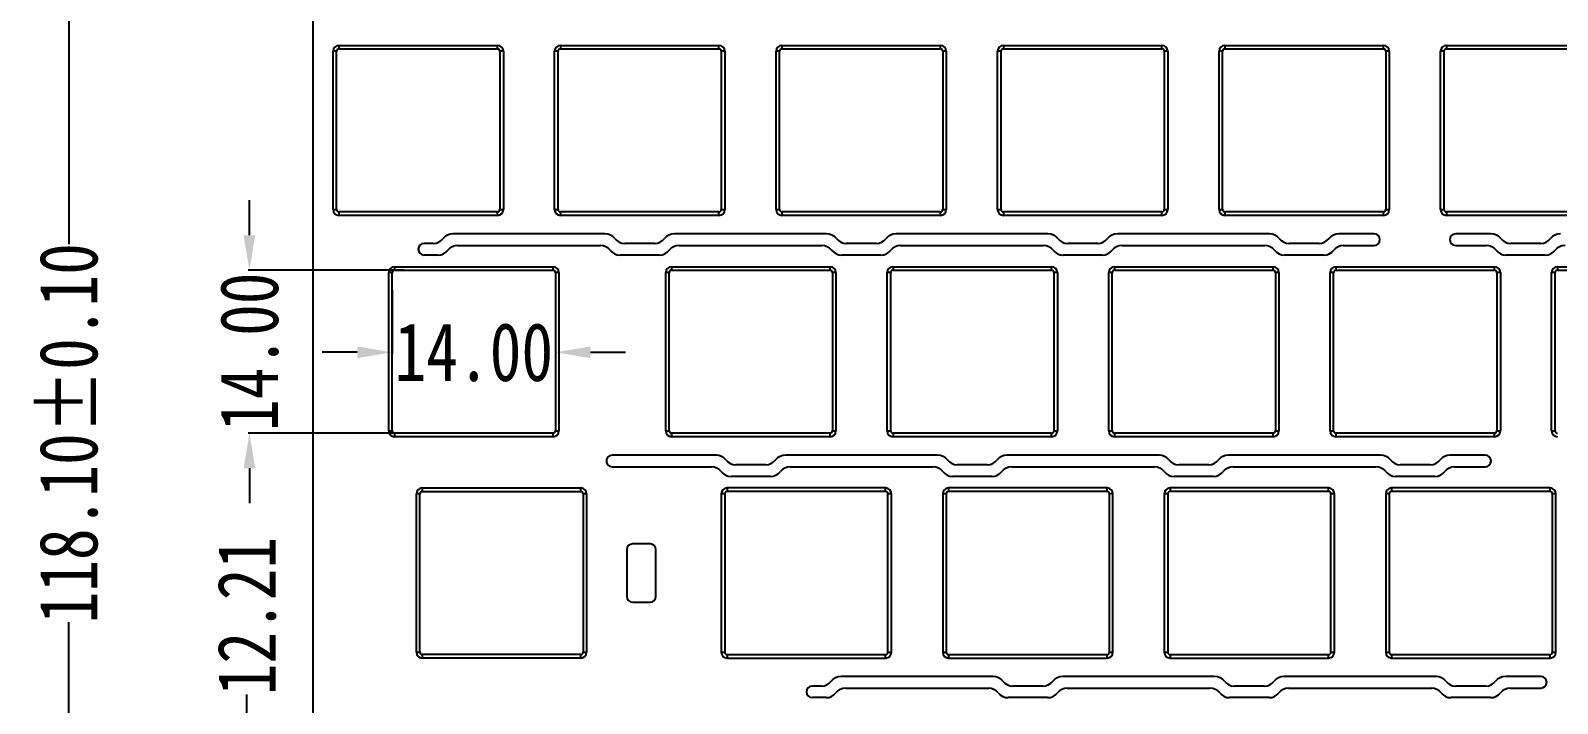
# Model space of a CAD drawing. Header units: inches. Extents: x -637 to 787, y 158 to 578.
# Drawn here: x -512.5 to -381.5, y 375.1 to 432.8 of the extents above; entities that cross this region are included whole.
import ezdxf

# ---------------------------------------------------------------- set-up
doc = ezdxf.new("R2010")
doc.units = ezdxf.units.IN
doc.header["$LTSCALE"] = 5
doc.header["$MEASUREMENT"] = 0
doc.header["$PDMODE"] = 3
doc.header["$PDSIZE"] = 0.3125
doc.linetypes.add('HIDDEN', pattern=[0.2, 0.1, -0.1])
doc.layers.get('0').update_dxf_attribs({"linetype": 'CONTINUOUS'})
doc.layers.get('Defpoints').update_dxf_attribs({"linetype": 'CONTINUOUS'})
doc.layers.add('DEFAULT_2', color=8, linetype='HIDDEN')
doc.styles.get("Standard").update_dxf_attribs({"font": 'txt', "width": 0.8})
doc.dimstyles.get("Standard").update_dxf_attribs({"dimtxt": 5, "dimasz": 3, "dimexe": 0.125, "dimexo": 0.0625, "dimgap": 0.09, "dimtad": 0, "dimzin": 4, "dimdsep": 46, "dimtxsty": 'Standard', "dimcen": 0.09, "dimclrd": 4, "dimclre": 4, "dimclrt": 6, "dimadec": 0, "dimazin": 0, "dimtp": 0.01, "dimtm": 0.01, "dimtfac": 1, "dimtofl": 0, "dimtmove": 0, "dimatfit": 3, "dimfxl": 0, "dimtolj": 1, "dimtzin": 4, "dimarcsym": 0})

# ---------------------------------------------------------------- blocks, each defined once
blk = doc.blocks.new('*D13')
at = {"color": 4, "lineweight": -2, "transparency": 16777216}
for p, q in [((-493.95, 372.81), (-493.95, 375.81)), ((-482.55, 372.81), (-494.07, 372.81)), ((-493.95, 363.6), (-493.95, 369.81)), ((-482.55, 360.6), (-494.07, 360.6))]:
    blk.add_line(p, q, dxfattribs=at)
at = {"color": 4, "transparency": 16777216}
for points in [[(-494.45, 369.81), (-493.45, 369.81), (-493.95, 372.81)], [(-494.45, 363.6), (-493.45, 363.6), (-493.95, 360.6)]]:
    blk.add_solid(points, dxfattribs=at)
at = {"layer": 'Defpoints', "color": 0, "transparency": 16777216}
for p in [(-493.95, 372.81), (-482.48, 372.81), (-482.48, 360.6)]:
    blk.add_point(p, dxfattribs=at)
at = {"color": 6, "transparency": 16777216, "insert": (-493.95, 382.56), "char_height": 5, "attachment_point": 5, "rotation": 90}
blk.add_mtext('\\A1;12.21', dxfattribs=at)
blk = doc.blocks.new('*D16')
at = {"color": 4, "lineweight": -2, "transparency": 16777216}
for p, q in [((-486.67, 457.3), (-509.36, 457.3)), ((-509.24, 454.3), (-509.24, 414.49)), ((-509.24, 342.2), (-509.24, 382.02)), ((-486.67, 339.2), (-509.36, 339.2))]:
    blk.add_line(p, q, dxfattribs=at)
at = {"color": 4, "transparency": 16777216}
for points in [[(-509.74, 454.3), (-508.74, 454.3), (-509.24, 457.3)], [(-509.74, 342.2), (-508.74, 342.2), (-509.24, 339.2)]]:
    blk.add_solid(points, dxfattribs=at)
at = {"layer": 'Defpoints', "color": 0, "transparency": 16777216}
for p in [(-509.24, 457.3), (-486.61, 457.3), (-486.61, 339.2)]:
    blk.add_point(p, dxfattribs=at)
at = {"color": 6, "transparency": 16777216, "insert": (-509.24, 398.25), "char_height": 5, "attachment_point": 5, "rotation": 90}
blk.add_mtext('\\A1;118.10%%P0{\\fSimSun|b0|i0|c134|p2;.10}', dxfattribs=at)
blk = doc.blocks.new('*D29')
at = {"color": 4, "lineweight": -2, "transparency": 16777216}
for p, q in [((-481.49, 410.54), (-481.49, 405.08)), ((-467.49, 410.54), (-467.49, 405.08)), ((-484.49, 405.2), (-487.49, 405.2)), ((-464.49, 405.2), (-461.49, 405.2))]:
    blk.add_line(p, q, dxfattribs=at)
at = {"color": 4, "transparency": 16777216}
for points in [[(-484.49, 404.7), (-484.49, 405.7), (-481.49, 405.2)], [(-464.49, 405.7), (-464.49, 404.7), (-467.49, 405.2)]]:
    blk.add_solid(points, dxfattribs=at)
at = {"layer": 'Defpoints', "color": 0, "transparency": 16777216}
for p in [(-481.49, 410.6), (-467.49, 410.6), (-467.49, 405.2)]:
    blk.add_point(p, dxfattribs=at)
at = {"color": 6, "transparency": 16777216, "insert": (-474.49, 405.2), "char_height": 5, "attachment_point": 5}
blk.add_mtext('\\A1;14.00', dxfattribs=at)
blk = doc.blocks.new('*D30')
at = {"color": 4, "lineweight": -2, "transparency": 16777216}
for p, q in [((-493.74, 415.25), (-493.74, 418.25)), ((-480.46, 412.25), (-493.86, 412.25)), ((-480.46, 398.25), (-493.86, 398.25)), ((-493.74, 395.25), (-493.74, 392.25))]:
    blk.add_line(p, q, dxfattribs=at)
at = {"color": 4, "transparency": 16777216}
for points in [[(-494.24, 415.25), (-493.24, 415.25), (-493.74, 412.25)], [(-493.24, 395.25), (-494.24, 395.25), (-493.74, 398.25)]]:
    blk.add_solid(points, dxfattribs=at)
at = {"layer": 'Defpoints', "color": 0, "transparency": 16777216}
for p in [(-493.74, 412.25), (-480.4, 412.25), (-480.4, 398.25)]:
    blk.add_point(p, dxfattribs=at)
at = {"color": 6, "transparency": 16777216, "insert": (-493.74, 405.25), "char_height": 5, "attachment_point": 5, "rotation": 90}
blk.add_mtext('\\A1;14.00', dxfattribs=at)

msp = doc.modelspace()

# ---------------------------------------------------------------- linework, layer by layer
at = {"color": 6, "linetype": 'Continuous'}
for p, q in [((-488.308, 455.602), (-488.308, 340.902)), ((-486.558, 417.452), (-486.558, 431.052)), ((-486.258, 431.052), (-486.558, 431.052)), ((-486.258, 417.452), (-486.258, 431.052)), ((-486.058, 431.552), (-486.058, 431.252)), ((-486.058, 431.552), (-472.458, 431.552)), ((-486.058, 431.252), (-472.458, 431.252)), ((-472.458, 431.252), (-472.458, 431.552)), ((-472.258, 431.052), (-472.258, 417.452)), ((-471.958, 431.052), (-472.258, 431.052)), ((-471.958, 431.052), (-471.958, 417.452)), ((-467.558, 417.452), (-467.558, 431.052)), ((-467.258, 431.052), (-467.558, 431.052)), ((-467.258, 417.452), (-467.258, 431.052)), ((-467.058, 431.552), (-467.058, 431.252)), ((-467.058, 431.552), (-453.458, 431.552)), ((-467.058, 431.252), (-453.458, 431.252)), ((-453.458, 431.252), (-453.458, 431.552)), ((-453.258, 431.052), (-453.258, 417.452)), ((-452.958, 431.052), (-453.258, 431.052)), ((-452.958, 431.052), (-452.958, 417.452)), ((-448.558, 417.452), (-448.558, 431.052)), ((-448.258, 431.052), (-448.558, 431.052)), ((-448.258, 417.452), (-448.258, 431.052)), ((-448.058, 431.552), (-448.058, 431.252)), ((-448.058, 431.552), (-434.458, 431.552)), ((-448.058, 431.252), (-434.458, 431.252)), ((-434.458, 431.252), (-434.458, 431.552)), ((-434.258, 431.052), (-434.258, 417.452)), ((-433.958, 431.052), (-434.258, 431.052)), ((-433.958, 431.052), (-433.958, 417.452)), ((-429.558, 417.452), (-429.558, 431.052)), ((-429.258, 431.052), (-429.558, 431.052)), ((-429.258, 417.452), (-429.258, 431.052)), ((-429.058, 431.552), (-429.058, 431.252)), ((-429.058, 431.552), (-415.458, 431.552)), ((-429.058, 431.252), (-415.458, 431.252)), ((-415.458, 431.252), (-415.458, 431.552)), ((-415.258, 431.052), (-415.258, 417.452)), ((-414.958, 431.052), (-415.258, 431.052)), ((-414.958, 431.052), (-414.958, 417.452)), ((-410.558, 417.452), (-410.558, 431.052)), ((-410.258, 431.052), (-410.558, 431.052)), ((-410.258, 417.452), (-410.258, 431.052)), ((-410.058, 431.552), (-410.058, 431.252)), ((-410.058, 431.552), (-396.458, 431.552)), ((-410.058, 431.252), (-396.458, 431.252)), ((-396.458, 431.252), (-396.458, 431.552)), ((-396.258, 431.052), (-396.258, 417.452)), ((-395.958, 431.052), (-396.258, 431.052)), ((-395.958, 431.052), (-395.958, 417.452)), ((-391.558, 417.452), (-391.558, 431.052)), ((-391.258, 431.052), (-391.558, 431.052)), ((-391.258, 417.452), (-391.258, 431.052)), ((-391.058, 431.552), (-391.058, 431.252)), ((-391.058, 431.552), (-377.458, 431.552)), ((-391.058, 431.252), (-377.458, 431.252)), ((-486.558, 417.452), (-486.258, 417.452)), ((-486.058, 417.252), (-486.058, 416.952)), ((-472.458, 417.252), (-486.058, 417.252)), ((-472.458, 416.952), (-486.058, 416.952)), ((-472.458, 416.952), (-472.458, 417.252)), ((-472.258, 417.452), (-471.958, 417.452)), ((-467.558, 417.452), (-467.258, 417.452)), ((-467.058, 417.252), (-467.058, 416.952)), ((-453.458, 417.252), (-467.058, 417.252)), ((-453.458, 416.952), (-467.058, 416.952)), ((-453.458, 416.952), (-453.458, 417.252)), ((-453.258, 417.452), (-452.958, 417.452)), ((-448.558, 417.452), (-448.258, 417.452)), ((-448.058, 417.252), (-448.058, 416.952)), ((-434.458, 417.252), (-448.058, 417.252)), ((-434.458, 416.952), (-448.058, 416.952)), ((-434.458, 416.952), (-434.458, 417.252)), ((-434.258, 417.452), (-433.958, 417.452)), ((-429.558, 417.452), (-429.258, 417.452)), ((-429.058, 417.252), (-429.058, 416.952)), ((-415.458, 417.252), (-429.058, 417.252)), ((-415.458, 416.952), (-429.058, 416.952)), ((-415.458, 416.952), (-415.458, 417.252)), ((-415.258, 417.452), (-414.958, 417.452)), ((-410.558, 417.452), (-410.258, 417.452)), ((-410.058, 417.252), (-410.058, 416.952)), ((-396.458, 417.252), (-410.058, 417.252)), ((-396.458, 416.952), (-410.058, 416.952)), ((-396.458, 416.952), (-396.458, 417.252)), ((-396.258, 417.452), (-395.958, 417.452)), ((-391.558, 417.452), (-391.258, 417.452)), ((-391.058, 417.252), (-391.058, 416.952)), ((-377.458, 417.252), (-391.058, 417.252)), ((-377.458, 416.952), (-391.058, 416.952)), ((-463.237, 415.372), (-476.28, 415.372)), ((-444.237, 415.372), (-457.28, 415.372)), ((-425.237, 415.372), (-438.28, 415.372)), ((-406.237, 415.372), (-419.28, 415.372)), ((-397.258, 415.372), (-400.28, 415.372)), ((-387.237, 415.372), (-390.258, 415.372)), ((-477.973, 414.552), (-478.758, 414.552)), ((-475.877, 414.372), (-463.638, 414.372)), ((-458.973, 414.552), (-461.545, 414.552)), ((-456.877, 414.372), (-444.638, 414.372)), ((-439.973, 414.552), (-442.545, 414.552)), ((-437.877, 414.372), (-425.638, 414.372)), ((-420.973, 414.552), (-423.545, 414.552)), ((-418.877, 414.372), (-406.638, 414.372)), ((-401.973, 414.552), (-404.545, 414.552)), ((-399.877, 414.372), (-397.258, 414.372)), ((-390.258, 414.372), (-387.638, 414.372)), ((-382.973, 414.552), (-385.545, 414.552)), ((-477.569, 413.552), (-478.758, 413.552)), ((-458.569, 413.552), (-461.946, 413.552)), ((-439.569, 413.552), (-442.946, 413.552)), ((-420.569, 413.552), (-423.946, 413.552)), ((-401.569, 413.552), (-404.946, 413.552)), ((-382.569, 413.552), (-385.946, 413.552)), ((-481.793, 398.452), (-481.793, 412.052)), ((-481.493, 412.052), (-481.793, 412.052)), ((-481.493, 398.452), (-481.493, 412.052)), ((-481.293, 412.552), (-481.293, 412.252)), ((-481.293, 412.552), (-467.693, 412.552)), ((-481.293, 412.252), (-467.693, 412.252)), ((-467.693, 412.252), (-467.693, 412.552)), ((-467.493, 412.052), (-467.493, 398.452)), ((-467.193, 412.052), (-467.493, 412.052)), ((-467.193, 412.052), (-467.193, 398.452)), ((-458.028, 398.452), (-458.028, 412.052)), ((-457.728, 412.052), (-458.028, 412.052)), ((-457.728, 398.452), (-457.728, 412.052)), ((-457.528, 412.552), (-457.528, 412.252)), ((-457.528, 412.552), (-443.928, 412.552)), ((-457.528, 412.252), (-443.928, 412.252)), ((-443.928, 412.252), (-443.928, 412.552)), ((-443.728, 412.052), (-443.728, 398.452)), ((-443.428, 412.052), (-443.728, 412.052)), ((-443.428, 412.052), (-443.428, 398.452)), ((-439.028, 398.452), (-439.028, 412.052)), ((-438.728, 412.052), (-439.028, 412.052)), ((-438.728, 398.452), (-438.728, 412.052)), ((-438.528, 412.552), (-438.528, 412.252)), ((-438.528, 412.552), (-424.928, 412.552)), ((-438.528, 412.252), (-424.928, 412.252)), ((-424.928, 412.252), (-424.928, 412.552)), ((-424.728, 412.052), (-424.728, 398.452)), ((-424.428, 412.052), (-424.728, 412.052)), ((-424.428, 412.052), (-424.428, 398.452)), ((-420.028, 398.452), (-420.028, 412.052)), ((-419.728, 412.052), (-420.028, 412.052)), ((-419.728, 398.452), (-419.728, 412.052)), ((-419.528, 412.552), (-419.528, 412.252)), ((-419.528, 412.552), (-405.928, 412.552)), ((-419.528, 412.252), (-405.928, 412.252)), ((-405.928, 412.252), (-405.928, 412.552)), ((-405.728, 412.052), (-405.728, 398.452)), ((-405.428, 412.052), (-405.728, 412.052)), ((-405.428, 412.052), (-405.428, 398.452)), ((-401.028, 398.452), (-401.028, 412.052)), ((-400.728, 412.052), (-401.028, 412.052)), ((-400.728, 398.452), (-400.728, 412.052)), ((-400.528, 412.552), (-400.528, 412.252)), ((-400.528, 412.552), (-386.928, 412.552)), ((-400.528, 412.252), (-386.928, 412.252)), ((-386.928, 412.252), (-386.928, 412.552)), ((-386.728, 412.052), (-386.728, 398.452)), ((-386.428, 412.052), (-386.728, 412.052)), ((-386.428, 412.052), (-386.428, 398.452)), ((-382.028, 398.452), (-382.028, 412.052)), ((-381.728, 412.052), (-382.028, 412.052)), ((-381.728, 398.452), (-381.728, 412.052)), ((-381.528, 412.552), (-381.528, 412.252)), ((-381.528, 412.552), (-367.928, 412.552)), ((-381.528, 412.252), (-367.928, 412.252)), ((-481.793, 398.452), (-481.493, 398.452)), ((-481.293, 398.252), (-481.293, 397.952)), ((-467.693, 398.252), (-481.293, 398.252)), ((-467.693, 397.952), (-467.693, 398.252)), ((-467.493, 398.452), (-467.193, 398.452)), ((-458.028, 398.452), (-457.728, 398.452)), ((-457.528, 398.252), (-457.528, 397.952)), ((-443.928, 398.252), (-457.528, 398.252)), ((-443.928, 397.952), (-443.928, 398.252)), ((-443.728, 398.452), (-443.428, 398.452)), ((-439.028, 398.452), (-438.728, 398.452)), ((-438.528, 398.252), (-438.528, 397.952)), ((-424.928, 398.252), (-438.528, 398.252)), ((-424.928, 397.952), (-424.928, 398.252)), ((-424.728, 398.452), (-424.428, 398.452)), ((-420.028, 398.452), (-419.728, 398.452)), ((-419.528, 398.252), (-419.528, 397.952)), ((-405.928, 398.252), (-419.528, 398.252)), ((-405.928, 397.952), (-405.928, 398.252)), ((-405.728, 398.452), (-405.428, 398.452)), ((-401.028, 398.452), (-400.728, 398.452)), ((-400.528, 398.252), (-400.528, 397.952)), ((-386.928, 398.252), (-400.528, 398.252)), ((-386.928, 397.952), (-386.928, 398.252)), ((-386.728, 398.452), (-386.428, 398.452)), ((-382.028, 398.452), (-381.728, 398.452)), ((-467.693, 397.952), (-481.293, 397.952)), ((-443.928, 397.952), (-457.528, 397.952)), ((-424.928, 397.952), (-438.528, 397.952)), ((-405.928, 397.952), (-419.528, 397.952)), ((-386.928, 397.952), (-400.528, 397.952)), ((-453.707, 396.372), (-462.613, 396.372)), ((-434.707, 396.372), (-447.75, 396.372)), ((-415.707, 396.372), (-428.75, 396.372)), ((-396.707, 396.372), (-409.75, 396.372)), ((-387.728, 396.372), (-390.75, 396.372)), ((-462.613, 395.372), (-454.108, 395.372)), ((-449.039, 394.552), (-452.416, 394.552)), ((-449.443, 395.552), (-452.015, 395.552)), ((-447.347, 395.372), (-435.108, 395.372)), ((-430.039, 394.552), (-433.416, 394.552)), ((-430.443, 395.552), (-433.015, 395.552)), ((-428.347, 395.372), (-416.108, 395.372)), ((-411.039, 394.552), (-414.416, 394.552)), ((-411.443, 395.552), (-414.015, 395.552)), ((-409.347, 395.372), (-397.108, 395.372)), ((-392.039, 394.552), (-395.416, 394.552)), ((-392.443, 395.552), (-395.015, 395.552)), ((-390.347, 395.372), (-387.728, 395.372)), ((-479.413, 379.452), (-479.413, 393.052)), ((-479.113, 393.052), (-479.413, 393.052)), ((-479.113, 379.452), (-479.113, 393.052)), ((-478.913, 393.552), (-478.913, 393.252)), ((-478.913, 393.552), (-465.313, 393.552)), ((-478.913, 393.252), (-465.313, 393.252)), ((-465.313, 393.252), (-465.313, 393.552)), ((-465.113, 393.052), (-465.113, 379.452)), ((-464.813, 393.052), (-465.113, 393.052)), ((-464.813, 393.052), (-464.813, 379.452)), ((-453.263, 393.052), (-453.263, 379.452)), ((-452.963, 393.052), (-453.263, 393.052)), ((-452.963, 393.052), (-452.963, 379.452)), ((-452.763, 393.552), (-452.763, 393.252)), ((-439.163, 393.552), (-452.763, 393.552)), ((-439.163, 393.252), (-452.763, 393.252)), ((-439.163, 393.252), (-439.163, 393.552)), ((-438.963, 379.452), (-438.963, 393.052)), ((-438.663, 393.052), (-438.963, 393.052)), ((-438.663, 379.452), (-438.663, 393.052)), ((-434.263, 393.052), (-434.263, 379.452)), ((-433.963, 393.052), (-434.263, 393.052)), ((-433.963, 393.052), (-433.963, 379.452)), ((-433.763, 393.552), (-433.763, 393.252)), ((-420.163, 393.552), (-433.763, 393.552)), ((-420.163, 393.252), (-433.763, 393.252)), ((-420.163, 393.252), (-420.163, 393.552)), ((-419.963, 379.452), (-419.963, 393.052)), ((-419.663, 393.052), (-419.963, 393.052)), ((-419.663, 379.452), (-419.663, 393.052)), ((-415.263, 393.052), (-415.263, 379.452)), ((-414.963, 393.052), (-415.263, 393.052)), ((-414.963, 393.052), (-414.963, 379.452)), ((-414.763, 393.552), (-414.763, 393.252)), ((-401.163, 393.552), (-414.763, 393.552)), ((-401.163, 393.252), (-414.763, 393.252)), ((-401.163, 393.252), (-401.163, 393.552)), ((-400.963, 379.452), (-400.963, 393.052)), ((-400.663, 393.052), (-400.963, 393.052)), ((-400.663, 379.452), (-400.663, 393.052)), ((-396.263, 393.052), (-396.263, 379.452)), ((-395.963, 393.052), (-396.263, 393.052)), ((-395.963, 393.052), (-395.963, 379.452)), ((-395.763, 393.552), (-395.763, 393.252)), ((-382.163, 393.552), (-395.763, 393.552)), ((-382.163, 393.252), (-395.763, 393.252)), ((-382.163, 393.252), (-382.163, 393.552)), ((-381.963, 379.452), (-381.963, 393.052)), ((-381.663, 393.052), (-381.963, 393.052)), ((-381.663, 379.452), (-381.663, 393.052)), ((-461.363, 388.252), (-461.363, 384.252)), ((-459.363, 388.752), (-460.863, 388.752)), ((-458.863, 384.252), (-458.863, 388.252)), ((-460.863, 383.752), (-459.363, 383.752)), ((-479.413, 379.452), (-479.113, 379.452)), ((-478.913, 379.252), (-478.913, 378.952)), ((-465.313, 379.252), (-478.913, 379.252)), ((-465.313, 378.952), (-478.913, 378.952)), ((-465.313, 378.952), (-465.313, 379.252)), ((-465.113, 379.452), (-464.813, 379.452)), ((-453.263, 379.452), (-452.963, 379.452)), ((-452.763, 379.252), (-452.763, 378.952)), ((-452.763, 379.252), (-439.163, 379.252)), ((-452.763, 378.952), (-439.163, 378.952)), ((-439.163, 378.952), (-439.163, 379.252)), ((-438.963, 379.452), (-438.663, 379.452)), ((-434.263, 379.452), (-433.963, 379.452)), ((-433.763, 379.252), (-433.763, 378.952)), ((-433.763, 379.252), (-420.163, 379.252)), ((-433.763, 378.952), (-420.163, 378.952)), ((-420.163, 378.952), (-420.163, 379.252)), ((-419.963, 379.452), (-419.663, 379.452)), ((-415.263, 379.452), (-414.963, 379.452)), ((-414.763, 379.252), (-414.763, 378.952)), ((-414.763, 379.252), (-401.163, 379.252)), ((-414.763, 378.952), (-401.163, 378.952)), ((-401.163, 378.952), (-401.163, 379.252)), ((-400.963, 379.452), (-400.663, 379.452)), ((-396.263, 379.452), (-395.963, 379.452)), ((-395.763, 379.252), (-395.763, 378.952)), ((-395.763, 379.252), (-382.163, 379.252)), ((-395.763, 378.952), (-382.163, 378.952)), ((-382.163, 378.952), (-382.163, 379.252)), ((-381.963, 379.452), (-381.663, 379.452)), ((-429.942, 377.372), (-442.985, 377.372)), ((-410.942, 377.372), (-423.985, 377.372)), ((-391.942, 377.372), (-404.985, 377.372)), ((-382.953, 377.372), (-385.985, 377.372)), ((-444.678, 376.552), (-445.463, 376.552)), ((-442.582, 376.372), (-430.343, 376.372)), ((-425.678, 376.552), (-428.25, 376.552)), ((-423.582, 376.372), (-411.343, 376.372)), ((-406.678, 376.552), (-409.25, 376.552)), ((-404.582, 376.372), (-392.343, 376.372)), ((-387.678, 376.552), (-390.25, 376.552)), ((-385.582, 376.372), (-382.953, 376.372)), ((-444.274, 375.552), (-445.463, 375.552)), ((-425.274, 375.552), (-428.651, 375.552)), ((-406.274, 375.552), (-409.651, 375.552)), ((-387.274, 375.552), (-390.651, 375.552))]:
    msp.add_line(p, q, dxfattribs=at)
for centre, radius, start, end in [((-486.058, 431.052), 0.5, 90, 180), ((-486.058, 431.052), 0.2, 90, 180), ((-472.458, 431.052), 0.5, 0, 90), ((-472.458, 431.052), 0.2, 360, 90), ((-467.058, 431.052), 0.5, 90, 180), ((-467.058, 431.052), 0.2, 90, 180), ((-453.458, 431.052), 0.5, 0, 90), ((-453.458, 431.052), 0.2, 360, 90), ((-448.058, 431.052), 0.5, 90, 180), ((-448.058, 431.052), 0.2, 90, 180), ((-434.458, 431.052), 0.5, 0, 90), ((-434.458, 431.052), 0.2, 360, 90), ((-429.058, 431.052), 0.5, 90, 180), ((-429.058, 431.052), 0.2, 90, 180), ((-415.458, 431.052), 0.5, 0, 90), ((-415.458, 431.052), 0.2, 360, 90), ((-410.058, 431.052), 0.5, 90, 180), ((-410.058, 431.052), 0.2, 90, 180), ((-396.458, 431.052), 0.5, 0, 90), ((-396.458, 431.052), 0.2, 360, 90), ((-391.058, 431.052), 0.5, 90, 180), ((-391.058, 431.052), 0.2, 90, 180), ((-486.058, 417.452), 0.5, 180, 270), ((-486.058, 417.452), 0.2, 180, 270), ((-472.458, 417.452), 0.5, 270, 0), ((-472.458, 417.452), 0.2, 270, 0), ((-467.058, 417.452), 0.5, 180, 270), ((-467.058, 417.452), 0.2, 180, 270), ((-453.458, 417.452), 0.5, 270, 0), ((-453.458, 417.452), 0.2, 270, 0), ((-448.058, 417.452), 0.5, 180, 270), ((-448.058, 417.452), 0.2, 180, 270), ((-434.458, 417.452), 0.5, 270, 0), ((-434.458, 417.452), 0.2, 270, 0), ((-429.058, 417.452), 0.5, 180, 270), ((-429.058, 417.452), 0.2, 180, 270), ((-415.458, 417.452), 0.5, 270, 0), ((-415.458, 417.452), 0.2, 270, 0), ((-410.058, 417.452), 0.5, 180, 270), ((-410.058, 417.452), 0.2, 180, 270), ((-396.458, 417.452), 0.5, 270, 0), ((-396.458, 417.452), 0.2, 270, 0), ((-391.058, 417.452), 0.5, 180, 270), ((-391.058, 417.452), 0.2, 180, 270), ((-476.279, 414.292), 1.08, 90.07483, 141.73289), ((-463.237, 414.292), 1.08, 38.41927, 89.99995), ((-457.279, 414.292), 1.08, 90.07483, 141.73289), ((-444.237, 414.292), 1.08, 38.41927, 89.99995), ((-438.279, 414.292), 1.08, 90.07483, 141.73289), ((-425.237, 414.292), 1.08, 38.41927, 89.99995), ((-419.279, 414.292), 1.08, 90.07483, 141.73289), ((-406.237, 414.292), 1.08, 38.41927, 89.99995), ((-400.279, 414.292), 1.08, 90.07483, 141.73289), ((-397.258, 414.872), 0.5, 270, 89.99993), ((-390.258, 414.872), 0.5, 90, 270.00007), ((-387.237, 414.292), 1.08, 38.41927, 90), ((-381.279, 414.292), 1.08, 90.07483, 141.73289), ((-478.758, 414.052), 0.5, 90, 269.99993), ((-477.973, 415.632), 1.08, 270, 321.58073), ((-477.571, 414.632), 1.08, 270.07483, 321.73289), ((-475.877, 413.292), 1.08, 90.00005, 141.58073), ((-463.64, 413.292), 1.08, 38.26711, 89.92517), ((-461.946, 414.632), 1.08, 218.41927, 269.99995), ((-461.543, 415.632), 1.08, 218.26711, 269.92517), ((-458.973, 415.632), 1.08, 270.00005, 321.58073), ((-458.571, 414.632), 1.08, 270.07483, 321.73289), ((-456.877, 413.292), 1.08, 90.00005, 141.58073), ((-444.64, 413.292), 1.08, 38.26711, 89.92517), ((-442.946, 414.632), 1.08, 218.41927, 269.99995), ((-442.543, 415.632), 1.08, 218.26711, 269.92517), ((-439.973, 415.632), 1.08, 270.00005, 321.58073), ((-439.571, 414.632), 1.08, 270.07483, 321.73289), ((-437.877, 413.292), 1.08, 90.00005, 141.58073), ((-425.64, 413.292), 1.08, 38.26711, 89.92517), ((-423.946, 414.632), 1.08, 218.41927, 269.99995), ((-423.543, 415.632), 1.08, 218.26711, 269.92517), ((-420.973, 415.632), 1.08, 270.00005, 321.58073), ((-420.571, 414.632), 1.08, 270.07483, 321.73289), ((-418.877, 413.292), 1.08, 90.00005, 141.58073), ((-406.64, 413.292), 1.08, 38.26711, 89.92517), ((-404.946, 414.632), 1.08, 218.41927, 269.99995), ((-404.543, 415.632), 1.08, 218.26711, 269.92517), ((-401.973, 415.632), 1.08, 270.00005, 321.58073), ((-401.571, 414.632), 1.08, 270.07483, 321.73289), ((-399.877, 413.292), 1.08, 90, 141.58073), ((-387.64, 413.292), 1.08, 38.26711, 89.92517), ((-385.946, 414.632), 1.08, 218.41927, 269.99995), ((-385.543, 415.632), 1.08, 218.26711, 269.92517), ((-382.973, 415.632), 1.08, 270.00005, 321.58073), ((-382.571, 414.632), 1.08, 270.07483, 321.73289), ((-380.877, 413.292), 1.08, 90.00005, 141.58073), ((-481.293, 412.052), 0.5, 90, 180), ((-481.293, 412.052), 0.2, 90, 180), ((-467.693, 412.052), 0.5, 0, 90), ((-467.693, 412.052), 0.2, 360, 90), ((-457.528, 412.052), 0.5, 90, 180), ((-457.528, 412.052), 0.2, 90, 180), ((-443.928, 412.052), 0.5, 0, 90), ((-443.928, 412.052), 0.2, 360, 90), ((-438.528, 412.052), 0.5, 90, 180), ((-438.528, 412.052), 0.2, 90, 180), ((-424.928, 412.052), 0.5, 0, 90), ((-424.928, 412.052), 0.2, 360, 90), ((-419.528, 412.052), 0.5, 90, 180), ((-419.528, 412.052), 0.2, 90, 180), ((-405.928, 412.052), 0.5, 0, 90), ((-405.928, 412.052), 0.2, 360, 90), ((-400.528, 412.052), 0.5, 90, 180), ((-400.528, 412.052), 0.2, 90, 180), ((-386.928, 412.052), 0.5, 0, 90), ((-386.928, 412.052), 0.2, 360, 90), ((-381.528, 412.052), 0.5, 90, 180), ((-381.528, 412.052), 0.2, 90, 180), ((-481.293, 398.452), 0.5, 180, 270), ((-481.293, 398.452), 0.2, 180, 270), ((-467.693, 398.452), 0.5, 270, 0), ((-467.693, 398.452), 0.2, 270, 0), ((-457.528, 398.452), 0.5, 180, 270), ((-457.528, 398.452), 0.2, 180, 270), ((-443.928, 398.452), 0.5, 270, 0), ((-443.928, 398.452), 0.2, 270, 0), ((-438.528, 398.452), 0.5, 180, 270), ((-438.528, 398.452), 0.2, 180, 270), ((-424.928, 398.452), 0.5, 270, 0), ((-424.928, 398.452), 0.2, 270, 0), ((-419.528, 398.452), 0.5, 180, 270), ((-419.528, 398.452), 0.2, 180, 270), ((-405.928, 398.452), 0.5, 270, 0), ((-405.928, 398.452), 0.2, 270, 0), ((-400.528, 398.452), 0.5, 180, 270), ((-400.528, 398.452), 0.2, 180, 270), ((-386.928, 398.452), 0.5, 270, 0), ((-386.928, 398.452), 0.2, 270, 0), ((-381.528, 398.452), 0.5, 180, 270), ((-381.528, 398.452), 0.2, 180, 270), ((-462.613, 395.872), 0.5, 90, 270.00007), ((-453.707, 395.292), 1.08, 38.41927, 90), ((-452.013, 396.632), 1.08, 218.26711, 269.92517), ((-449.443, 396.632), 1.08, 270.00005, 321.58073), ((-447.749, 395.292), 1.08, 90.07483, 141.73289), ((-434.707, 395.292), 1.08, 38.41927, 89.99995), ((-433.013, 396.632), 1.08, 218.26711, 269.92517), ((-430.443, 396.632), 1.08, 270.00005, 321.58073), ((-428.749, 395.292), 1.08, 90.07483, 141.73289), ((-415.707, 395.292), 1.08, 38.41927, 89.99995), ((-414.013, 396.632), 1.08, 218.26711, 269.92517), ((-411.443, 396.632), 1.08, 270.00005, 321.58073), ((-409.749, 395.292), 1.08, 90.07483, 141.73289), ((-396.707, 395.292), 1.08, 38.41927, 89.99995), ((-395.013, 396.632), 1.08, 218.26711, 269.92517), ((-392.443, 396.632), 1.08, 270.00005, 321.58073), ((-390.749, 395.292), 1.08, 90.07483, 141.73289), ((-387.728, 395.872), 0.5, 270, 89.99993), ((-454.11, 394.292), 1.08, 38.26711, 89.92517), ((-452.416, 395.632), 1.08, 218.41927, 269.99995), ((-449.041, 395.632), 1.08, 270.07483, 321.73289), ((-447.347, 394.292), 1.08, 90.00005, 141.58073), ((-435.11, 394.292), 1.08, 38.26711, 89.92517), ((-433.416, 395.632), 1.08, 218.41927, 269.99995), ((-430.041, 395.632), 1.08, 270.07483, 321.73289), ((-428.347, 394.292), 1.08, 90.00005, 141.58073), ((-416.11, 394.292), 1.08, 38.26711, 89.92517), ((-414.416, 395.632), 1.08, 218.41927, 269.99995), ((-411.041, 395.632), 1.08, 270.07483, 321.73289), ((-409.347, 394.292), 1.08, 90.00005, 141.58073), ((-397.11, 394.292), 1.08, 38.26711, 89.92517), ((-395.416, 395.632), 1.08, 218.41927, 269.99995), ((-392.041, 395.632), 1.08, 270.07483, 321.73289), ((-390.347, 394.292), 1.08, 90, 141.58073), ((-478.913, 393.052), 0.5, 90, 180), ((-478.913, 393.052), 0.2, 90, 180), ((-465.313, 393.052), 0.5, 0, 90), ((-465.313, 393.052), 0.2, 360, 90), ((-452.763, 393.052), 0.5, 90.00018, 180.00018), ((-452.763, 393.052), 0.2, 90.00001, 180), ((-439.163, 393.052), 0.5, 0.00018, 90), ((-439.163, 393.052), 0.2, 0.00002, 90), ((-433.763, 393.052), 0.5, 90.00018, 180.00018), ((-433.763, 393.052), 0.2, 90.00001, 180), ((-420.163, 393.052), 0.5, 0.00018, 90), ((-420.163, 393.052), 0.2, 0.00002, 90), ((-414.763, 393.052), 0.5, 90.00018, 180.00018), ((-414.763, 393.052), 0.2, 90.00001, 180), ((-401.163, 393.052), 0.5, 0.00018, 90), ((-401.163, 393.052), 0.2, 0.00002, 90), ((-395.763, 393.052), 0.5, 90.00018, 180.00018), ((-395.763, 393.052), 0.2, 90.00001, 180), ((-382.163, 393.052), 0.5, 0.00018, 90), ((-382.163, 393.052), 0.2, 0.00002, 90), ((-460.863, 388.252), 0.5, 90, 180), ((-459.363, 388.252), 0.5, 0, 90), ((-460.863, 384.252), 0.5, 180, 270), ((-459.363, 384.252), 0.5, 270, 0), ((-478.913, 379.452), 0.5, 180, 270), ((-478.913, 379.452), 0.2, 180, 270), ((-465.313, 379.452), 0.5, 270, 0), ((-465.313, 379.452), 0.2, 270, 0), ((-452.763, 379.452), 0.5, 180.00018, 270), ((-452.763, 379.452), 0.2, 180.00002, 270), ((-439.163, 379.452), 0.5, 270.00018, 0.00018), ((-439.163, 379.452), 0.2, 270.00001, 0), ((-433.763, 379.452), 0.5, 180.00018, 270), ((-433.763, 379.452), 0.2, 180.00002, 270), ((-420.163, 379.452), 0.5, 270.00018, 0.00018), ((-420.163, 379.452), 0.2, 270.00001, 0), ((-414.763, 379.452), 0.5, 180.00018, 270), ((-414.763, 379.452), 0.2, 180.00002, 270), ((-401.163, 379.452), 0.5, 270.00018, 0.00018), ((-401.163, 379.452), 0.2, 270.00001, 0), ((-395.763, 379.452), 0.5, 180.00018, 270), ((-395.763, 379.452), 0.2, 180.00001, 270), ((-382.163, 379.452), 0.5, 270.00018, 0.00018), ((-382.163, 379.452), 0.2, 270.00002, 0), ((-442.984, 376.292), 1.08, 90.07483, 141.73289), ((-429.942, 376.292), 1.08, 38.41927, 89.99995), ((-423.984, 376.292), 1.08, 90.07483, 141.73289), ((-410.942, 376.292), 1.08, 38.41927, 89.99995), ((-404.984, 376.292), 1.08, 90.07483, 141.73289), ((-391.942, 376.292), 1.08, 38.41927, 89.99995), ((-385.984, 376.292), 1.08, 90.07483, 141.73289), ((-382.953, 376.872), 0.5, 270, 89.99993), ((-445.463, 376.052), 0.5, 90, 269.99993), ((-444.678, 377.632), 1.08, 270, 321.58073), ((-444.276, 376.632), 1.08, 270.07483, 321.73289), ((-442.582, 375.292), 1.08, 90.00005, 141.58073), ((-430.345, 375.292), 1.08, 38.26711, 89.92517), ((-428.651, 376.632), 1.08, 218.41927, 269.99995), ((-428.248, 377.632), 1.08, 218.26711, 269.92517), ((-425.678, 377.632), 1.08, 270.00005, 321.58073), ((-425.276, 376.632), 1.08, 270.07483, 321.73289), ((-423.582, 375.292), 1.08, 90.00005, 141.58073), ((-411.345, 375.292), 1.08, 38.26711, 89.92517), ((-409.651, 376.632), 1.08, 218.41927, 269.99995), ((-409.248, 377.632), 1.08, 218.26711, 269.92517), ((-406.678, 377.632), 1.08, 270.00005, 321.58073), ((-406.276, 376.632), 1.08, 270.07483, 321.73289), ((-404.582, 375.292), 1.08, 90.00005, 141.58073), ((-392.345, 375.292), 1.08, 38.26711, 89.92517), ((-390.651, 376.632), 1.08, 218.41927, 269.99995), ((-390.248, 377.632), 1.08, 218.26711, 269.92517), ((-387.678, 377.632), 1.08, 270.00005, 321.58073), ((-387.276, 376.632), 1.08, 270.07483, 321.73289), ((-385.582, 375.292), 1.08, 90, 141.58073)]:
    msp.add_arc(centre, radius, start, end, dxfattribs=at)
at = {"layer": 'DEFAULT_2', "color": 6, "linetype": 'HIDDEN'}
for p, q in [((-400.28, 415.372), (-400.279, 415.372)), ((-387.236, 415.372), (-387.237, 415.372)), ((-477.972, 414.552), (-477.973, 414.552)), ((-477.127, 414.962), (-477.125, 414.963)), ((-476.723, 413.963), (-476.724, 413.962)), ((-462.793, 413.963), (-462.792, 413.962)), ((-462.39, 414.962), (-462.391, 414.963)), ((-461.545, 414.552), (-461.543, 414.552)), ((-458.972, 414.552), (-458.973, 414.552)), ((-458.127, 414.962), (-458.125, 414.963)), ((-457.723, 413.963), (-457.724, 413.962)), ((-443.793, 413.963), (-443.792, 413.962)), ((-443.39, 414.962), (-443.391, 414.963)), ((-442.545, 414.552), (-442.543, 414.552)), ((-439.972, 414.552), (-439.973, 414.552)), ((-439.127, 414.962), (-439.125, 414.963)), ((-438.723, 413.963), (-438.724, 413.962)), ((-424.793, 413.963), (-424.792, 413.962)), ((-424.39, 414.962), (-424.391, 414.963)), ((-423.545, 414.552), (-423.543, 414.552)), ((-420.972, 414.552), (-420.973, 414.552)), ((-420.127, 414.962), (-420.125, 414.963)), ((-419.723, 413.963), (-419.724, 413.962)), ((-405.793, 413.963), (-405.792, 413.962)), ((-405.39, 414.962), (-405.391, 414.963)), ((-404.545, 414.552), (-404.543, 414.552)), ((-401.972, 414.552), (-401.973, 414.552)), ((-401.127, 414.962), (-401.125, 414.963)), ((-400.723, 413.963), (-400.724, 413.962)), ((-399.878, 414.372), (-399.877, 414.372)), ((-387.638, 414.372), (-387.64, 414.372)), ((-386.793, 413.963), (-386.792, 413.962)), ((-386.39, 414.962), (-386.391, 414.963)), ((-385.545, 414.552), (-385.543, 414.552)), ((-382.972, 414.552), (-382.973, 414.552)), ((-382.127, 414.962), (-382.125, 414.963)), ((-381.723, 413.963), (-381.724, 413.962)), ((-477.569, 413.552), (-477.571, 413.552)), ((-461.947, 413.552), (-461.946, 413.552)), ((-458.569, 413.552), (-458.571, 413.552)), ((-442.947, 413.552), (-442.946, 413.552)), ((-439.569, 413.552), (-439.571, 413.552)), ((-423.947, 413.552), (-423.946, 413.552)), ((-420.569, 413.552), (-420.571, 413.552)), ((-404.947, 413.552), (-404.946, 413.552)), ((-401.569, 413.552), (-401.571, 413.552)), ((-385.947, 413.552), (-385.946, 413.552)), ((-382.569, 413.552), (-382.571, 413.552)), ((-452.86, 395.962), (-452.861, 395.963)), ((-448.597, 395.962), (-448.595, 395.963)), ((-433.86, 395.962), (-433.861, 395.963)), ((-429.597, 395.962), (-429.595, 395.963)), ((-414.86, 395.962), (-414.861, 395.963)), ((-410.597, 395.962), (-410.595, 395.963)), ((-395.86, 395.962), (-395.861, 395.963)), ((-391.597, 395.962), (-391.595, 395.963)), ((-390.75, 396.372), (-390.749, 396.372)), ((-453.263, 394.963), (-453.262, 394.962)), ((-452.417, 394.552), (-452.416, 394.552)), ((-452.015, 395.552), (-452.013, 395.552)), ((-449.442, 395.552), (-449.443, 395.552)), ((-449.039, 394.552), (-449.041, 394.552)), ((-448.193, 394.963), (-448.194, 394.962)), ((-434.263, 394.963), (-434.262, 394.962)), ((-433.417, 394.552), (-433.416, 394.552)), ((-433.015, 395.552), (-433.013, 395.552)), ((-430.442, 395.552), (-430.443, 395.552)), ((-430.039, 394.552), (-430.041, 394.552)), ((-429.193, 394.963), (-429.194, 394.962)), ((-415.263, 394.963), (-415.262, 394.962)), ((-414.417, 394.552), (-414.416, 394.552)), ((-414.015, 395.552), (-414.013, 395.552)), ((-411.442, 395.552), (-411.443, 395.552)), ((-411.039, 394.552), (-411.041, 394.552)), ((-410.193, 394.963), (-410.194, 394.962)), ((-396.263, 394.963), (-396.262, 394.962)), ((-395.417, 394.552), (-395.416, 394.552)), ((-395.015, 395.552), (-395.013, 395.552)), ((-392.442, 395.552), (-392.443, 395.552)), ((-392.039, 394.552), (-392.041, 394.552)), ((-391.193, 394.963), (-391.194, 394.962)), ((-390.348, 395.372), (-390.347, 395.372)), ((-385.985, 377.372), (-385.984, 377.372)), ((-444.677, 376.552), (-444.678, 376.552)), ((-443.832, 376.962), (-443.83, 376.963)), ((-443.428, 375.963), (-443.429, 375.962)), ((-429.498, 375.963), (-429.497, 375.962)), ((-429.095, 376.962), (-429.096, 376.963)), ((-428.25, 376.552), (-428.248, 376.552)), ((-425.677, 376.552), (-425.678, 376.552)), ((-424.832, 376.962), (-424.83, 376.963)), ((-424.428, 375.963), (-424.429, 375.962)), ((-410.498, 375.963), (-410.497, 375.962)), ((-410.095, 376.962), (-410.096, 376.963)), ((-409.25, 376.552), (-409.248, 376.552)), ((-406.677, 376.552), (-406.678, 376.552)), ((-405.832, 376.962), (-405.83, 376.963)), ((-405.428, 375.963), (-405.429, 375.962)), ((-391.498, 375.963), (-391.497, 375.962)), ((-391.095, 376.962), (-391.096, 376.963)), ((-390.25, 376.552), (-390.248, 376.552)), ((-387.677, 376.552), (-387.678, 376.552)), ((-386.832, 376.962), (-386.83, 376.963)), ((-386.428, 375.963), (-386.429, 375.962)), ((-385.583, 376.372), (-385.582, 376.372)), ((-444.274, 375.552), (-444.276, 375.552)), ((-428.652, 375.552), (-428.651, 375.552)), ((-425.274, 375.552), (-425.276, 375.552)), ((-409.652, 375.552), (-409.651, 375.552)), ((-406.274, 375.552), (-406.276, 375.552)), ((-390.652, 375.552), (-390.651, 375.552)), ((-387.274, 375.552), (-387.276, 375.552))]:
    msp.add_line(p, q, dxfattribs=at)

# ---------------------------------------------------------------- dimensions: what is measured, and where the dimension line sits
dim = msp.add_linear_dim(base=(-509.237, 457.302), p1=(-486.608, 339.202), p2=(-486.608, 457.302), angle=90, text='<>%%P0{\\fSimSun|b0|i0|c134|p2;.10}', dimstyle='Standard')
dim.commit()
dim.dimension.update_dxf_attribs({"geometry": '*D16', "text_midpoint": (-509.237, 398.252)})
for base, p1, p2, picture, middle in [((-493.737, 412.252), (-480.398, 398.252), (-480.398, 412.252), '*D30', (-493.737, 405.252)), ((-493.95, 372.807), (-482.483, 360.597), (-482.483, 372.807), '*D13', (-493.95, 382.564))]:
    dim = msp.add_linear_dim(base=base, p1=p1, p2=p2, angle=90, dimstyle='Standard')
    dim.commit()
    dim.dimension.update_dxf_attribs({"geometry": picture, "text_midpoint": middle})
dim = msp.add_linear_dim(base=(-467.493, 405.202), p1=(-481.493, 410.604), p2=(-467.493, 410.604), dimstyle='Standard')
dim.commit()
dim.dimension.update_dxf_attribs({"geometry": '*D29', "text_midpoint": (-474.493, 405.202)})

doc.saveas('drawing.dxf')
